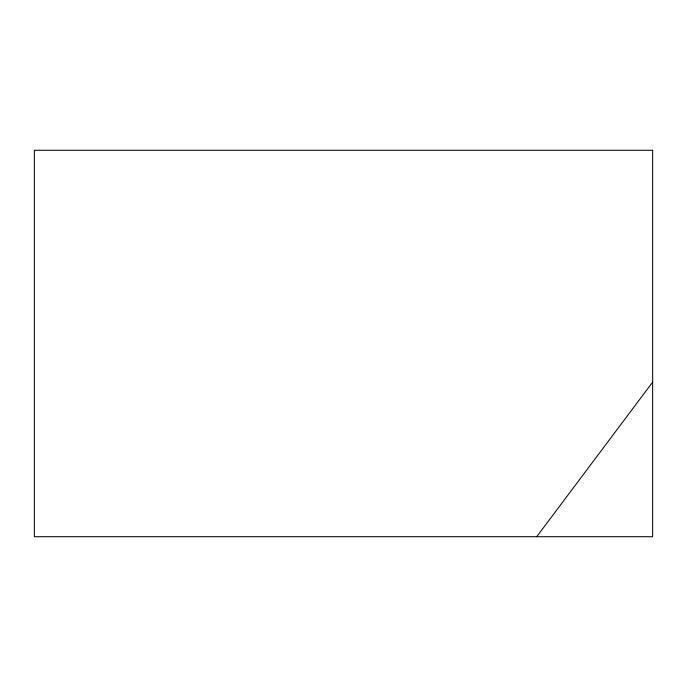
<?xml version="1.0" encoding="UTF-8"?>
<svg xmlns="http://www.w3.org/2000/svg" width="687" height="687" viewBox="0 0 687 687"><rect width="100%" height="100%" fill="white"/><g stroke="black" fill="none" stroke-linecap="round" stroke-linejoin="round"><path stroke-width="1.03" d="M536.719 536.719L652.65 382.144M652.65 150.281L34.35 150.281L34.35 536.719L652.65 536.719L652.65 150.281"/></g></svg>
